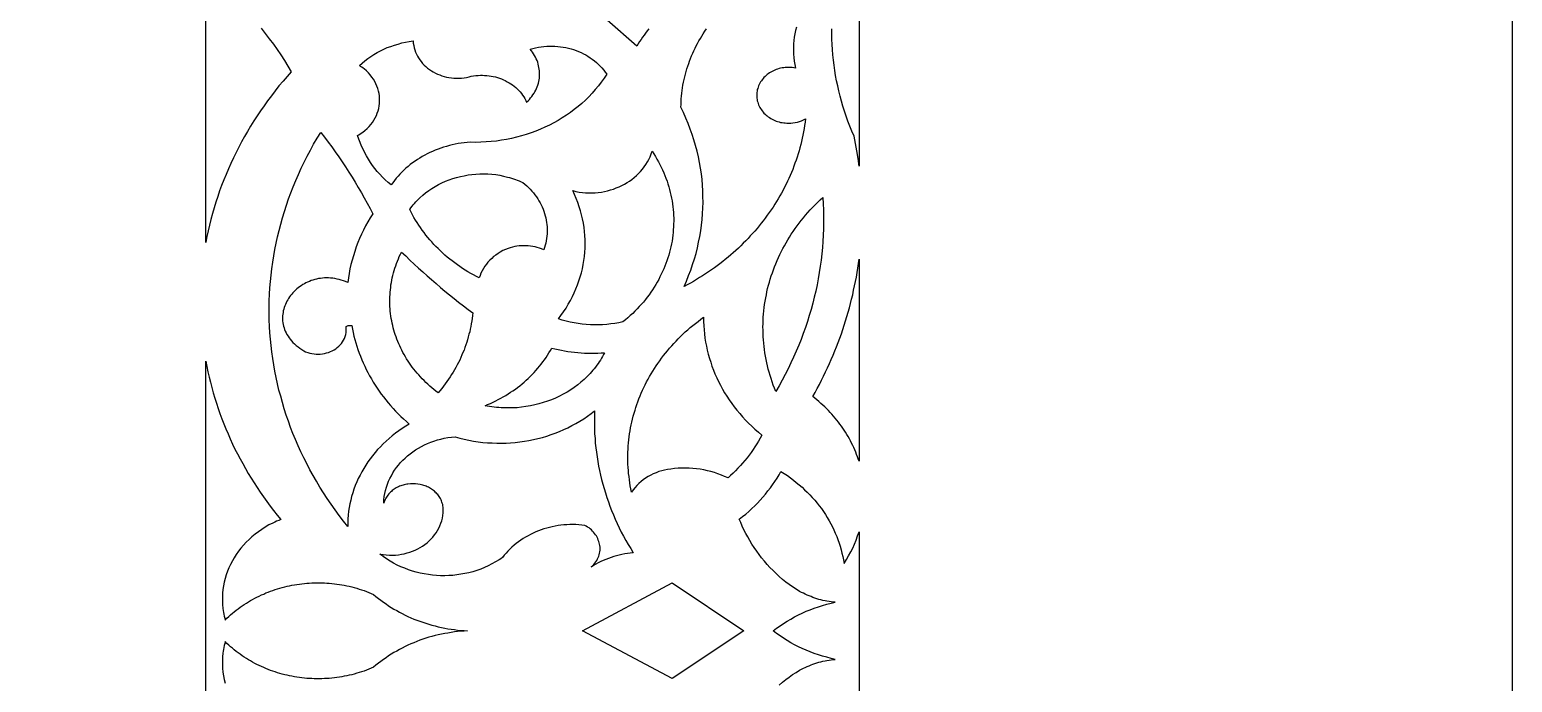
# Model space of a CAD drawing. Extents: x 1908 to 3442, y -299 to 721.
# Drawn here: x 3328.2 to 3441.7, y 213.5 to 263.4 of the extents above; entities that cross this region are included whole.
import ezdxf

# ---------------------------------------------------------------- set-up
doc = ezdxf.new("R2010")
doc.units = 0
doc.layers.add('BITMAP_LAYER', color=18, linetype='CONTINUOUS')

msp = doc.modelspace()

# ---------------------------------------------------------------- linework, layer by layer
at = {"layer": 'BITMAP_LAYER'}
for points in [[(3315.73, 2.45), (3441.68, 128.39), (3441.68, 306.5), (3315.73, 432.45), (3137.62, 432.45), (3011.68, 306.5), (3011.68, 128.39), (3137.62, 2.45)], [(3357.56, 262.38), (3357.59, 262.2), (3357.62, 262.03), (3357.67, 261.87), (3357.73, 261.7), (3357.8, 261.55), (3357.87, 261.39), (3357.96, 261.25), (3358.05, 261.1), (3358.16, 260.97), (3358.27, 260.84), (3358.39, 260.71), (3358.52, 260.59), (3358.65, 260.48), (3358.79, 260.37), (3358.94, 260.28), (3359.09, 260.18), (3359.25, 260.1), (3359.41, 260.02), (3359.58, 259.95), (3359.75, 259.89), (3359.93, 259.84), (3360.11, 259.79), (3360.29, 259.76), (3360.48, 259.73), (3360.67, 259.71), (3360.86, 259.71), (3361.05, 259.71), (3361.24, 259.72), (3361.44, 259.74), (3361.64, 259.77), (3361.83, 259.81), (3362, 259.85), (3362.17, 259.88), (3362.35, 259.9), (3362.52, 259.92), (3362.69, 259.93), (3362.86, 259.93), (3363.02, 259.92), (3363.19, 259.91), (3363.36, 259.89), (3363.52, 259.87), (3363.68, 259.84), (3363.84, 259.8), (3364, 259.75), (3364.16, 259.7), (3364.31, 259.65), (3364.46, 259.58), (3364.6, 259.52), (3364.75, 259.44), (3364.89, 259.36), (3365.02, 259.28), (3365.15, 259.19), (3365.28, 259.09), (3365.4, 258.99), (3365.51, 258.89), (3365.62, 258.78), (3365.73, 258.66), (3365.83, 258.54), (3365.92, 258.41), (3366.01, 258.28), (3366.09, 258.15), (3366.16, 258.01), (3366.23, 257.87), (3366.34, 257.98), (3366.45, 258.08), (3366.54, 258.2), (3366.64, 258.31), (3366.72, 258.43), (3366.8, 258.55), (3366.87, 258.67), (3366.93, 258.8), (3366.99, 258.92), (3367.05, 259.05), (3367.09, 259.18), (3367.13, 259.32), (3367.16, 259.45), (3367.19, 259.58), (3367.21, 259.72), (3367.22, 259.85), (3367.22, 259.99), (3367.22, 260.12), (3367.22, 260.26), (3367.2, 260.39), (3367.18, 260.53), (3367.15, 260.66), (3367.12, 260.79), (3367.08, 260.93), (3367.03, 261.06), (3366.97, 261.19), (3366.91, 261.31), (3366.84, 261.44), (3366.77, 261.56), (3366.69, 261.69), (3366.6, 261.8), (3366.5, 261.92), (3366.71, 261.98), (3366.92, 262.03), (3367.13, 262.07), (3367.34, 262.11), (3367.56, 262.13), (3367.77, 262.15), (3367.98, 262.16), (3368.19, 262.16), (3368.4, 262.15), (3368.61, 262.14), (3368.82, 262.11), (3369.02, 262.08), (3369.23, 262.05), (3369.43, 262), (3369.63, 261.95), (3369.82, 261.89), (3370.02, 261.82), (3370.21, 261.75), (3370.4, 261.67), (3370.58, 261.58), (3370.76, 261.48), (3370.93, 261.38), (3371.1, 261.27), (3371.26, 261.16), (3371.42, 261.04), (3371.58, 260.91), (3371.72, 260.77), (3371.87, 260.63), (3372, 260.49), (3372.13, 260.33), (3372.25, 260.17), (3372.37, 260.01), (3372.16, 259.7), (3371.95, 259.4), (3371.73, 259.11), (3371.49, 258.83), (3371.25, 258.56), (3370.99, 258.29), (3370.73, 258.03), (3370.46, 257.78), (3370.18, 257.54), (3369.88, 257.31), (3369.59, 257.09), (3369.28, 256.88), (3368.96, 256.67), (3368.64, 256.48), (3368.31, 256.3), (3367.98, 256.12), (3367.63, 255.96), (3367.29, 255.8), (3366.93, 255.66), (3366.57, 255.53), (3366.2, 255.41), (3365.83, 255.29), (3365.46, 255.19), (3365.08, 255.1), (3364.7, 255.03), (3364.31, 254.96), (3363.92, 254.9), (3363.52, 254.86), (3363.13, 254.83), (3362.73, 254.81), (3362.32, 254.8), (3361.92, 254.81), (3361.69, 254.79), (3361.45, 254.76), (3361.22, 254.73), (3360.99, 254.7), (3360.77, 254.66), (3360.54, 254.61), (3360.32, 254.55), (3360.1, 254.49), (3359.88, 254.43), (3359.67, 254.36), (3359.45, 254.28), (3359.24, 254.2), (3359.04, 254.11), (3358.83, 254.02), (3358.63, 253.92), (3358.44, 253.82), (3358.24, 253.71), (3358.05, 253.6), (3357.87, 253.48), (3357.69, 253.36), (3357.51, 253.23), (3357.33, 253.1), (3357.16, 252.96), (3357, 252.82), (3356.84, 252.68), (3356.68, 252.53), (3356.53, 252.37), (3356.39, 252.21), (3356.25, 252.05), (3356.11, 251.88), (3355.98, 251.71), (3355.86, 251.54), (3355.63, 251.73), (3355.41, 251.94), (3355.2, 252.14), (3354.99, 252.36), (3354.8, 252.58), (3354.62, 252.81), (3354.44, 253.04), (3354.28, 253.27), (3354.12, 253.51), (3353.97, 253.76), (3353.84, 254.01), (3353.71, 254.27), (3353.59, 254.52), (3353.48, 254.79), (3353.39, 255.05), (3353.3, 255.32), (3353.4, 255.38), (3353.5, 255.44), (3353.69, 255.57), (3353.86, 255.71), (3354.02, 255.85), (3354.17, 256.01), (3354.31, 256.16), (3354.43, 256.33), (3354.54, 256.5), (3354.64, 256.67), (3354.73, 256.85), (3354.8, 257.03), (3354.86, 257.21), (3354.91, 257.4), (3354.94, 257.59), (3354.97, 257.78), (3354.98, 257.97), (3354.98, 258.16), (3354.96, 258.35), (3354.94, 258.54), (3354.9, 258.72), (3354.85, 258.91), (3354.78, 259.09), (3354.7, 259.27), (3354.61, 259.45), (3354.51, 259.62), (3354.39, 259.79), (3354.27, 259.95), (3354.13, 260.11), (3353.97, 260.26), (3353.81, 260.41), (3353.72, 260.47), (3353.63, 260.54), (3353.53, 260.61), (3353.43, 260.67), (3353.64, 260.86), (3353.86, 261.04), (3354.08, 261.21), (3354.31, 261.37), (3354.55, 261.52), (3354.79, 261.67), (3355.05, 261.8), (3355.3, 261.92), (3355.57, 262.04), (3355.84, 262.14), (3356.11, 262.24), (3356.39, 262.32), (3356.67, 262.4), (3356.96, 262.46), (3357.25, 262.51), (3357.55, 262.55)], [(3350.76, 255.19), (3351.04, 254.82), (3351.32, 254.45), (3351.59, 254.07), (3351.86, 253.69), (3352.12, 253.31), (3352.38, 252.92), (3352.63, 252.53), (3352.88, 252.14), (3353.12, 251.75), (3353.35, 251.35), (3353.59, 250.95), (3353.81, 250.55), (3354.03, 250.15), (3354.25, 249.74), (3354.46, 249.34), (3354.27, 249.03), (3354.08, 248.72), (3353.91, 248.41), (3353.75, 248.09), (3353.59, 247.77), (3353.45, 247.45), (3353.32, 247.13), (3353.19, 246.8), (3353.08, 246.46), (3352.97, 246.13), (3352.87, 245.79), (3352.79, 245.46), (3352.71, 245.12), (3352.65, 244.77), (3352.59, 244.43), (3352.55, 244.08), (3352.38, 244.15), (3352.21, 244.21), (3352.05, 244.27), (3351.88, 244.32), (3351.72, 244.35), (3351.56, 244.38), (3351.39, 244.41), (3351.23, 244.42), (3351.08, 244.43), (3350.92, 244.44), (3350.76, 244.43), (3350.61, 244.42), (3350.46, 244.4), (3350.31, 244.38), (3350.16, 244.35), (3350.02, 244.31), (3349.88, 244.27), (3349.74, 244.23), (3349.61, 244.17), (3349.47, 244.12), (3349.34, 244.05), (3349.22, 243.99), (3349.1, 243.92), (3348.98, 243.84), (3348.86, 243.76), (3348.75, 243.68), (3348.64, 243.59), (3348.54, 243.5), (3348.44, 243.4), (3348.35, 243.3), (3348.26, 243.2), (3348.17, 243.09), (3348.09, 242.99), (3348.02, 242.87), (3347.95, 242.76), (3347.88, 242.65), (3347.82, 242.53), (3347.77, 242.41), (3347.72, 242.29), (3347.68, 242.16), (3347.64, 242.04), (3347.61, 241.91), (3347.59, 241.78), (3347.57, 241.66), (3347.56, 241.53), (3347.55, 241.4), (3347.55, 241.27), (3347.56, 241.14), (3347.58, 241.01), (3347.6, 240.88), (3347.63, 240.75), (3347.67, 240.62), (3347.71, 240.49), (3347.76, 240.36), (3347.82, 240.23), (3347.89, 240.11), (3347.97, 239.98), (3348.05, 239.86), (3348.14, 239.74), (3348.24, 239.62), (3348.35, 239.5), (3348.47, 239.38), (3348.6, 239.27), (3348.74, 239.16), (3348.87, 239.05), (3349.02, 238.95), (3349.17, 238.86), (3349.32, 238.79), (3349.48, 238.73), (3349.64, 238.68), (3349.8, 238.65), (3349.96, 238.62), (3350.12, 238.61), (3350.28, 238.6), (3350.44, 238.61), (3350.6, 238.63), (3350.76, 238.66), (3350.91, 238.7), (3351.06, 238.74), (3351.21, 238.8), (3351.35, 238.87), (3351.49, 238.94), (3351.62, 239.02), (3351.74, 239.12), (3351.85, 239.21), (3351.96, 239.32), (3352.06, 239.43), (3352.15, 239.55), (3352.22, 239.68), (3352.29, 239.81), (3352.34, 239.95), (3352.39, 240.1), (3352.41, 240.25), (3352.43, 240.41), (3352.43, 240.57), (3352.43, 240.65), (3352.42, 240.73), (3352.47, 240.75), (3352.52, 240.77), (3352.58, 240.79), (3352.63, 240.8), (3352.69, 240.8), (3352.74, 240.8), (3352.8, 240.8), (3352.86, 240.79), (3352.91, 240.52), (3352.96, 240.26), (3353.02, 239.99), (3353.09, 239.73), (3353.16, 239.47), (3353.24, 239.21), (3353.32, 238.95), (3353.42, 238.69), (3353.51, 238.44), (3353.61, 238.18), (3353.72, 237.93), (3353.84, 237.68), (3353.96, 237.44), (3354.08, 237.19), (3354.21, 236.95), (3354.35, 236.71), (3354.49, 236.47), (3354.64, 236.24), (3354.79, 236), (3354.95, 235.78), (3355.11, 235.55), (3355.28, 235.33), (3355.46, 235.1), (3355.63, 234.89), (3355.82, 234.67), (3356.01, 234.46), (3356.2, 234.25), (3356.4, 234.05), (3356.61, 233.84), (3356.82, 233.65), (3357.03, 233.45), (3357.25, 233.26), (3356.98, 233.09), (3356.71, 232.92), (3356.45, 232.74), (3356.19, 232.55), (3355.95, 232.36), (3355.71, 232.16), (3355.48, 231.95), (3355.26, 231.74), (3355.04, 231.52), (3354.83, 231.3), (3354.63, 231.08), (3354.44, 230.84), (3354.26, 230.61), (3354.09, 230.36), (3353.92, 230.12), (3353.77, 229.87), (3353.62, 229.61), (3353.48, 229.35), (3353.35, 229.09), (3353.23, 228.83), (3353.12, 228.56), (3353.02, 228.28), (3352.93, 228.01), (3352.84, 227.73), (3352.77, 227.45), (3352.71, 227.17), (3352.66, 226.88), (3352.61, 226.59), (3352.58, 226.3), (3352.56, 226.01), (3352.54, 225.72), (3352.54, 225.43), (3352.21, 225.84), (3351.89, 226.27), (3351.57, 226.69), (3351.27, 227.12), (3350.97, 227.56), (3350.69, 227.99), (3350.41, 228.43), (3350.15, 228.88), (3349.89, 229.32), (3349.64, 229.77), (3349.4, 230.23), (3349.17, 230.68), (3348.96, 231.14), (3348.75, 231.6), (3348.54, 232.07), (3348.35, 232.53), (3348.17, 233), (3348, 233.47), (3347.84, 233.95), (3347.68, 234.42), (3347.54, 234.9), (3347.41, 235.38), (3347.28, 235.86), (3347.17, 236.34), (3347.06, 236.82), (3346.97, 237.31), (3346.88, 237.79), (3346.8, 238.28), (3346.73, 238.77), (3346.68, 239.26), (3346.63, 239.75), (3346.59, 240.24), (3346.56, 240.73), (3346.54, 241.22), (3346.53, 241.71), (3346.53, 242.2), (3346.54, 242.69), (3346.56, 243.18), (3346.59, 243.67), (3346.63, 244.16), (3346.68, 244.65), (3346.73, 245.14), (3346.8, 245.63), (3346.88, 246.12), (3346.97, 246.61), (3347.06, 247.1), (3347.17, 247.58), (3347.29, 248.07), (3347.41, 248.55), (3347.55, 249.03), (3347.69, 249.51), (3347.85, 249.99), (3348.01, 250.47), (3348.19, 250.94), (3348.37, 251.41), (3348.56, 251.89), (3348.77, 252.35), (3348.98, 252.82), (3349.21, 253.28), (3349.44, 253.75), (3349.68, 254.21), (3349.93, 254.66), (3350.2, 255.11), (3350.47, 255.56)], [(3375.96, 253.92), (3376.09, 253.72), (3376.21, 253.52), (3376.32, 253.31), (3376.43, 253.11), (3376.54, 252.9), (3376.64, 252.69), (3376.73, 252.48), (3376.82, 252.26), (3376.9, 252.05), (3376.98, 251.84), (3377.05, 251.62), (3377.11, 251.41), (3377.17, 251.19), (3377.23, 250.97), (3377.28, 250.76), (3377.32, 250.54), (3377.36, 250.32), (3377.4, 250.1), (3377.42, 249.88), (3377.45, 249.66), (3377.47, 249.44), (3377.48, 249.22), (3377.49, 249), (3377.49, 248.78), (3377.48, 248.56), (3377.48, 248.34), (3377.46, 248.12), (3377.44, 247.9), (3377.42, 247.69), (3377.39, 247.47), (3377.36, 247.25), (3377.32, 247.03), (3377.27, 246.82), (3377.22, 246.6), (3377.17, 246.39), (3377.11, 246.18), (3377.04, 245.96), (3376.97, 245.75), (3376.9, 245.54), (3376.82, 245.34), (3376.73, 245.13), (3376.64, 244.92), (3376.54, 244.72), (3376.44, 244.52), (3376.34, 244.32), (3376.23, 244.12), (3376.11, 243.92), (3375.99, 243.72), (3375.87, 243.53), (3375.74, 243.34), (3375.6, 243.15), (3375.46, 242.96), (3375.32, 242.78), (3375.17, 242.59), (3375.01, 242.41), (3374.85, 242.24), (3374.69, 242.06), (3374.52, 241.89), (3374.35, 241.72), (3374.17, 241.55), (3373.98, 241.39), (3373.8, 241.23), (3373.6, 241.07), (3373.3, 241), (3372.99, 240.95), (3372.68, 240.91), (3372.36, 240.87), (3372.05, 240.85), (3371.74, 240.84), (3371.42, 240.84), (3371.11, 240.85), (3370.8, 240.87), (3370.49, 240.9), (3370.18, 240.94), (3369.87, 240.99), (3369.56, 241.05), (3369.26, 241.12), (3368.96, 241.21), (3368.66, 241.3), (3368.86, 241.57), (3369.06, 241.85), (3369.25, 242.13), (3369.42, 242.42), (3369.59, 242.71), (3369.74, 243), (3369.88, 243.3), (3370.01, 243.6), (3370.13, 243.9), (3370.24, 244.2), (3370.34, 244.51), (3370.43, 244.82), (3370.5, 245.13), (3370.56, 245.45), (3370.62, 245.76), (3370.66, 246.08), (3370.69, 246.39), (3370.71, 246.71), (3370.71, 247.03), (3370.71, 247.35), (3370.69, 247.67), (3370.67, 247.99), (3370.63, 248.3), (3370.58, 248.62), (3370.52, 248.94), (3370.44, 249.25), (3370.36, 249.57), (3370.26, 249.88), (3370.15, 250.19), (3370.03, 250.5), (3369.9, 250.8), (3369.76, 251.11), (3370, 251.05), (3370.25, 251), (3370.5, 250.97), (3370.75, 250.95), (3370.99, 250.94), (3371.24, 250.94), (3371.48, 250.95), (3371.72, 250.97), (3371.96, 251), (3372.19, 251.04), (3372.42, 251.09), (3372.65, 251.16), (3372.87, 251.23), (3373.09, 251.31), (3373.31, 251.4), (3373.52, 251.49), (3373.72, 251.6), (3373.92, 251.72), (3374.11, 251.84), (3374.29, 251.97), (3374.47, 252.11), (3374.64, 252.26), (3374.8, 252.42), (3374.96, 252.58), (3375.1, 252.75), (3375.23, 252.93), (3375.36, 253.11), (3375.48, 253.3), (3375.58, 253.5), (3375.68, 253.7), (3375.76, 253.91), (3375.83, 254.13)], [(3363.26, 252.38), (3363.56, 252.36), (3363.87, 252.33), (3364.17, 252.28), (3364.47, 252.22), (3364.77, 252.15), (3364.92, 252.11), (3365.07, 252.07), (3365.22, 252.02), (3365.37, 251.97), (3365.51, 251.91), (3365.66, 251.86), (3365.81, 251.79), (3365.95, 251.73), (3366.1, 251.61), (3366.24, 251.48), (3366.38, 251.35), (3366.51, 251.21), (3366.64, 251.07), (3366.76, 250.93), (3366.87, 250.79), (3366.98, 250.64), (3367.08, 250.49), (3367.18, 250.33), (3367.26, 250.18), (3367.35, 250.02), (3367.42, 249.86), (3367.49, 249.69), (3367.55, 249.53), (3367.61, 249.36), (3367.66, 249.19), (3367.7, 249.02), (3367.73, 248.85), (3367.76, 248.68), (3367.78, 248.51), (3367.8, 248.33), (3367.8, 248.16), (3367.8, 247.98), (3367.8, 247.81), (3367.78, 247.63), (3367.76, 247.45), (3367.73, 247.28), (3367.7, 247.1), (3367.65, 246.93), (3367.6, 246.75), (3367.54, 246.58), (3367.38, 246.65), (3367.22, 246.71), (3367.05, 246.76), (3366.88, 246.8), (3366.71, 246.83), (3366.54, 246.86), (3366.36, 246.88), (3366.19, 246.89), (3366.01, 246.89), (3365.84, 246.89), (3365.66, 246.88), (3365.49, 246.85), (3365.32, 246.83), (3365.14, 246.79), (3364.97, 246.74), (3364.81, 246.69), (3364.61, 246.61), (3364.41, 246.52), (3364.22, 246.41), (3364.05, 246.3), (3363.87, 246.18), (3363.71, 246.06), (3363.56, 245.92), (3363.41, 245.78), (3363.27, 245.63), (3363.15, 245.48), (3363.03, 245.32), (3362.92, 245.15), (3362.83, 244.98), (3362.74, 244.8), (3362.67, 244.61), (3362.61, 244.43), (3362.39, 244.54), (3362.17, 244.66), (3361.95, 244.78), (3361.74, 244.9), (3361.53, 245.03), (3361.33, 245.16), (3361.13, 245.3), (3360.93, 245.44), (3360.73, 245.58), (3360.54, 245.73), (3360.35, 245.87), (3360.16, 246.03), (3359.98, 246.18), (3359.8, 246.34), (3359.63, 246.5), (3359.46, 246.67), (3359.29, 246.83), (3359.13, 247), (3358.97, 247.18), (3358.82, 247.35), (3358.67, 247.53), (3358.52, 247.71), (3358.38, 247.9), (3358.24, 248.09), (3358.1, 248.28), (3357.97, 248.47), (3357.85, 248.66), (3357.73, 248.86), (3357.61, 249.06), (3357.5, 249.26), (3357.39, 249.46), (3357.29, 249.67), (3357.37, 249.79), (3357.46, 249.91), (3357.56, 250.02), (3357.65, 250.13), (3357.75, 250.24), (3357.85, 250.35), (3358.06, 250.55), (3358.28, 250.75), (3358.5, 250.93), (3358.74, 251.11), (3358.98, 251.27), (3359.23, 251.43), (3359.49, 251.57), (3359.75, 251.7), (3360.02, 251.82), (3360.3, 251.93), (3360.58, 252.03), (3360.87, 252.12), (3361.16, 252.19), (3361.45, 252.25), (3361.75, 252.31), (3362.05, 252.35), (3362.35, 252.37), (3362.65, 252.39), (3362.95, 252.39)], [(3388.93, 250.11), (3388.95, 249.63), (3388.96, 249.15), (3388.96, 248.67), (3388.95, 248.19), (3388.93, 247.71), (3388.91, 247.23), (3388.87, 246.75), (3388.82, 246.27), (3388.77, 245.79), (3388.71, 245.32), (3388.63, 244.84), (3388.55, 244.37), (3388.46, 243.9), (3388.36, 243.43), (3388.25, 242.96), (3388.13, 242.49), (3388, 242.03), (3387.87, 241.56), (3387.72, 241.1), (3387.57, 240.64), (3387.41, 240.19), (3387.24, 239.73), (3387.06, 239.28), (3386.87, 238.83), (3386.67, 238.38), (3386.46, 237.94), (3386.25, 237.49), (3386.02, 237.05), (3385.79, 236.62), (3385.55, 236.18), (3385.3, 235.75), (3385.2, 236), (3385.11, 236.24), (3385.02, 236.48), (3384.94, 236.73), (3384.87, 236.97), (3384.79, 237.22), (3384.73, 237.46), (3384.67, 237.71), (3384.61, 237.95), (3384.56, 238.2), (3384.51, 238.45), (3384.47, 238.7), (3384.44, 238.95), (3384.41, 239.19), (3384.38, 239.44), (3384.36, 239.69), (3384.34, 239.94), (3384.33, 240.19), (3384.33, 240.43), (3384.32, 240.68), (3384.33, 240.93), (3384.34, 241.18), (3384.35, 241.43), (3384.37, 241.67), (3384.39, 241.92), (3384.42, 242.16), (3384.45, 242.41), (3384.49, 242.65), (3384.53, 242.9), (3384.58, 243.14), (3384.63, 243.38), (3384.68, 243.63), (3384.74, 243.87), (3384.81, 244.11), (3384.88, 244.35), (3384.96, 244.58), (3385.04, 244.82), (3385.12, 245.06), (3385.21, 245.29), (3385.3, 245.52), (3385.4, 245.76), (3385.5, 245.99), (3385.61, 246.22), (3385.72, 246.44), (3385.84, 246.67), (3385.96, 246.89), (3386.09, 247.12), (3386.22, 247.34), (3386.35, 247.56), (3386.49, 247.77), (3386.63, 247.99), (3386.78, 248.2), (3386.93, 248.41), (3387.09, 248.62), (3387.25, 248.83), (3387.42, 249.04), (3387.59, 249.24), (3387.76, 249.44), (3387.94, 249.64), (3388.13, 249.84), (3388.31, 250.03), (3388.51, 250.22), (3388.7, 250.41), (3388.9, 250.59)], [(3356.98, 246.11), (3357.3, 245.8), (3357.63, 245.49), (3357.95, 245.19), (3358.29, 244.89), (3358.62, 244.59), (3358.96, 244.3), (3359.3, 244), (3359.64, 243.71), (3359.98, 243.43), (3360.33, 243.14), (3360.68, 242.86), (3361.03, 242.58), (3361.39, 242.3), (3361.75, 242.03), (3362.11, 241.76), (3362.09, 241.55), (3362.06, 241.34), (3362.03, 241.14), (3362, 240.93), (3361.96, 240.73), (3361.92, 240.52), (3361.88, 240.32), (3361.82, 240.12), (3361.77, 239.92), (3361.71, 239.71), (3361.65, 239.52), (3361.58, 239.32), (3361.51, 239.12), (3361.44, 238.92), (3361.36, 238.73), (3361.28, 238.54), (3361.19, 238.34), (3361.11, 238.15), (3361.01, 237.96), (3360.91, 237.78), (3360.81, 237.59), (3360.71, 237.4), (3360.6, 237.22), (3360.49, 237.04), (3360.37, 236.86), (3360.25, 236.68), (3360.13, 236.5), (3360, 236.33), (3359.87, 236.15), (3359.74, 235.98), (3359.6, 235.81), (3359.46, 235.65), (3359.29, 235.77), (3359.13, 235.9), (3358.97, 236.03), (3358.82, 236.16), (3358.67, 236.3), (3358.52, 236.44), (3358.38, 236.58), (3358.24, 236.72), (3358.11, 236.86), (3357.98, 237.01), (3357.85, 237.16), (3357.72, 237.31), (3357.6, 237.46), (3357.48, 237.61), (3357.37, 237.77), (3357.26, 237.92), (3357.16, 238.08), (3357.05, 238.24), (3356.95, 238.4), (3356.86, 238.57), (3356.77, 238.73), (3356.68, 238.9), (3356.6, 239.07), (3356.52, 239.23), (3356.44, 239.4), (3356.37, 239.58), (3356.31, 239.75), (3356.24, 239.92), (3356.18, 240.1), (3356.13, 240.27), (3356.07, 240.45), (3356.03, 240.62), (3355.98, 240.8), (3355.94, 240.98), (3355.91, 241.16), (3355.87, 241.34), (3355.85, 241.52), (3355.82, 241.7), (3355.8, 241.88), (3355.79, 242.07), (3355.77, 242.25), (3355.77, 242.43), (3355.76, 242.61), (3355.76, 242.8), (3355.77, 242.98), (3355.78, 243.16), (3355.79, 243.35), (3355.81, 243.53), (3355.83, 243.71), (3355.85, 243.9), (3355.88, 244.08), (3355.92, 244.26), (3355.95, 244.44), (3356, 244.63), (3356.04, 244.81), (3356.1, 244.99), (3356.15, 245.17), (3356.21, 245.35), (3356.27, 245.53), (3356.34, 245.71), (3356.42, 245.89), (3356.49, 246.06), (3356.57, 246.24), (3356.66, 246.41)], [(3391.68, 230.41), (3391.62, 230.59), (3391.56, 230.76), (3391.49, 230.94), (3391.42, 231.11), (3391.35, 231.29), (3391.28, 231.46), (3391.2, 231.63), (3391.11, 231.8), (3391.03, 231.97), (3390.94, 232.13), (3390.84, 232.3), (3390.75, 232.46), (3390.65, 232.63), (3390.54, 232.79), (3390.44, 232.95), (3390.33, 233.1), (3390.21, 233.26), (3390.1, 233.41), (3389.98, 233.56), (3389.85, 233.71), (3389.73, 233.86), (3389.6, 234.01), (3389.46, 234.15), (3389.33, 234.3), (3389.19, 234.44), (3389.05, 234.57), (3388.9, 234.71), (3388.75, 234.84), (3388.6, 234.98), (3388.45, 235.11), (3388.29, 235.23), (3388.13, 235.36), (3388.31, 235.67), (3388.48, 235.98), (3388.64, 236.29), (3388.8, 236.61), (3388.96, 236.92), (3389.11, 237.24), (3389.26, 237.56), (3389.41, 237.88), (3389.55, 238.2), (3389.69, 238.52), (3389.82, 238.85), (3389.95, 239.17), (3390.08, 239.5), (3390.2, 239.82), (3390.32, 240.15), (3390.43, 240.48), (3390.54, 240.81), (3390.65, 241.14), (3390.75, 241.48), (3390.84, 241.81), (3390.94, 242.14), (3391.02, 242.48), (3391.11, 242.81), (3391.19, 243.15), (3391.26, 243.49), (3391.34, 243.83), (3391.4, 244.17), (3391.47, 244.5), (3391.53, 244.85), (3391.58, 245.19), (3391.63, 245.53), (3391.68, 245.87)], [(3379.78, 241.1), (3379.79, 240.78), (3379.81, 240.46), (3379.84, 240.15), (3379.88, 239.83), (3379.93, 239.52), (3379.99, 239.21), (3380.06, 238.9), (3380.14, 238.59), (3380.22, 238.28), (3380.32, 237.98), (3380.42, 237.68), (3380.53, 237.38), (3380.65, 237.09), (3380.78, 236.79), (3380.92, 236.5), (3381.07, 236.22), (3381.22, 235.93), (3381.39, 235.65), (3381.56, 235.38), (3381.74, 235.11), (3381.93, 234.84), (3382.12, 234.58), (3382.33, 234.32), (3382.54, 234.06), (3382.76, 233.81), (3382.99, 233.56), (3383.22, 233.32), (3383.46, 233.09), (3383.71, 232.86), (3383.97, 232.63), (3384.24, 232.41), (3384.11, 232.18), (3383.98, 231.96), (3383.85, 231.74), (3383.71, 231.52), (3383.56, 231.31), (3383.41, 231.09), (3383.26, 230.88), (3383.1, 230.68), (3382.93, 230.47), (3382.76, 230.27), (3382.59, 230.08), (3382.41, 229.88), (3382.23, 229.69), (3382.04, 229.5), (3381.84, 229.32), (3381.65, 229.14), (3381.39, 229.25), (3381.14, 229.36), (3380.87, 229.46), (3380.61, 229.55), (3380.34, 229.62), (3380.07, 229.69), (3379.79, 229.75), (3379.52, 229.8), (3379.24, 229.84), (3378.96, 229.87), (3378.67, 229.89), (3378.39, 229.89), (3378.11, 229.89), (3377.82, 229.88), (3377.54, 229.86), (3377.26, 229.82), (3377.02, 229.79), (3376.79, 229.74), (3376.57, 229.69), (3376.35, 229.62), (3376.14, 229.54), (3375.93, 229.45), (3375.73, 229.35), (3375.53, 229.24), (3375.34, 229.13), (3375.16, 229), (3374.99, 228.87), (3374.83, 228.72), (3374.67, 228.57), (3374.53, 228.41), (3374.39, 228.24), (3374.27, 228.06), (3374.22, 228.3), (3374.17, 228.53), (3374.13, 228.77), (3374.1, 229), (3374.07, 229.24), (3374.04, 229.47), (3374.02, 229.71), (3374, 229.94), (3373.99, 230.18), (3373.98, 230.41), (3373.98, 230.64), (3373.98, 230.88), (3373.99, 231.11), (3374, 231.34), (3374.01, 231.58), (3374.03, 231.81), (3374.05, 232.04), (3374.08, 232.27), (3374.11, 232.5), (3374.15, 232.73), (3374.19, 232.96), (3374.24, 233.19), (3374.29, 233.41), (3374.34, 233.64), (3374.4, 233.86), (3374.46, 234.09), (3374.53, 234.31), (3374.6, 234.53), (3374.67, 234.75), (3374.75, 234.97), (3374.83, 235.19), (3374.92, 235.41), (3375.01, 235.63), (3375.11, 235.84), (3375.21, 236.05), (3375.31, 236.26), (3375.42, 236.48), (3375.53, 236.68), (3375.65, 236.89), (3375.77, 237.1), (3375.89, 237.3), (3376.02, 237.5), (3376.15, 237.7), (3376.28, 237.9), (3376.42, 238.1), (3376.56, 238.29), (3376.71, 238.49), (3376.86, 238.68), (3377.02, 238.87), (3377.17, 239.05), (3377.34, 239.24), (3377.5, 239.42), (3377.67, 239.6), (3377.84, 239.78), (3378.02, 239.95), (3378.2, 240.13), (3378.38, 240.3), (3378.57, 240.47), (3378.76, 240.63), (3378.96, 240.8), (3379.16, 240.96), (3379.36, 241.11), (3379.56, 241.27), (3379.77, 241.42)], [(3368.39, 239.01), (3368.64, 238.95), (3368.89, 238.9), (3369.14, 238.85), (3369.39, 238.81), (3369.64, 238.78), (3369.9, 238.75), (3370.15, 238.72), (3370.41, 238.7), (3370.66, 238.69), (3370.92, 238.68), (3371.17, 238.68), (3371.43, 238.68), (3371.68, 238.68), (3371.94, 238.7), (3372.19, 238.71), (3372.12, 238.57), (3372.04, 238.43), (3371.96, 238.29), (3371.88, 238.15), (3371.79, 238.01), (3371.7, 237.88), (3371.61, 237.75), (3371.51, 237.62), (3371.41, 237.49), (3371.31, 237.37), (3371.2, 237.25), (3371.1, 237.13), (3370.87, 236.89), (3370.64, 236.67), (3370.39, 236.46), (3370.14, 236.25), (3369.88, 236.06), (3369.61, 235.88), (3369.33, 235.7), (3369.04, 235.54), (3368.75, 235.39), (3368.45, 235.25), (3368.14, 235.12), (3367.83, 235), (3367.51, 234.9), (3367.18, 234.8), (3366.85, 234.72), (3366.52, 234.65), (3366.18, 234.59), (3365.84, 234.55), (3365.5, 234.51), (3365.33, 234.5), (3365.15, 234.5), (3364.98, 234.49), (3364.81, 234.49), (3364.63, 234.49), (3364.46, 234.5), (3364.28, 234.5), (3364.1, 234.52), (3363.93, 234.53), (3363.75, 234.55), (3363.58, 234.57), (3363.4, 234.6), (3363.22, 234.63), (3363.05, 234.66), (3363.25, 234.75), (3363.46, 234.84), (3363.66, 234.93), (3363.87, 235.03), (3364.06, 235.13), (3364.26, 235.23), (3364.45, 235.34), (3364.64, 235.45), (3364.83, 235.57), (3365.01, 235.69), (3365.19, 235.81), (3365.37, 235.93), (3365.54, 236.06), (3365.71, 236.19), (3365.88, 236.33), (3366.04, 236.47), (3366.2, 236.61), (3366.36, 236.75), (3366.51, 236.9), (3366.66, 237.05), (3366.81, 237.2), (3366.95, 237.36), (3367.09, 237.52), (3367.22, 237.68), (3367.35, 237.85), (3367.48, 238.01), (3367.6, 238.18), (3367.72, 238.35), (3367.83, 238.53), (3367.94, 238.71), (3368.05, 238.89), (3368.15, 239.07)], [(3371.42, 233.93), (3371.42, 233.57), (3371.42, 233.22), (3371.43, 232.86), (3371.44, 232.51), (3371.47, 232.15), (3371.49, 231.8), (3371.53, 231.45), (3371.57, 231.1), (3371.62, 230.75), (3371.68, 230.4), (3371.74, 230.05), (3371.81, 229.7), (3371.89, 229.36), (3371.97, 229.01), (3372.06, 228.67), (3372.16, 228.33), (3372.26, 227.99), (3372.37, 227.65), (3372.49, 227.31), (3372.61, 226.97), (3372.74, 226.64), (3372.87, 226.31), (3373.02, 225.98), (3373.17, 225.65), (3373.32, 225.32), (3373.48, 225), (3373.65, 224.68), (3373.83, 224.36), (3374.01, 224.04), (3374.2, 223.73), (3374.39, 223.41), (3374.17, 223.39), (3373.96, 223.36), (3373.74, 223.33), (3373.53, 223.29), (3373.32, 223.24), (3373.11, 223.19), (3372.9, 223.13), (3372.7, 223.06), (3372.5, 222.99), (3372.3, 222.91), (3372.1, 222.83), (3371.91, 222.74), (3371.72, 222.64), (3371.54, 222.54), (3371.35, 222.44), (3371.18, 222.32), (3371.28, 222.42), (3371.37, 222.52), (3371.46, 222.62), (3371.54, 222.73), (3371.6, 222.83), (3371.66, 222.94), (3371.71, 223.05), (3371.76, 223.16), (3371.79, 223.27), (3371.82, 223.39), (3371.84, 223.5), (3371.85, 223.62), (3371.85, 223.73), (3371.85, 223.84), (3371.84, 223.96), (3371.82, 224.07), (3371.79, 224.18), (3371.76, 224.29), (3371.72, 224.39), (3371.68, 224.5), (3371.63, 224.6), (3371.57, 224.7), (3371.51, 224.8), (3371.44, 224.9), (3371.36, 224.99), (3371.28, 225.07), (3371.19, 225.16), (3371.1, 225.24), (3371.01, 225.31), (3370.9, 225.38), (3370.8, 225.45), (3370.68, 225.51), (3370.46, 225.53), (3370.23, 225.55), (3370, 225.57), (3369.77, 225.57), (3369.54, 225.57), (3369.31, 225.56), (3369.09, 225.54), (3368.86, 225.52), (3368.64, 225.49), (3368.42, 225.45), (3368.2, 225.41), (3367.98, 225.36), (3367.77, 225.3), (3367.55, 225.24), (3367.34, 225.17), (3367.14, 225.09), (3366.93, 225.01), (3366.73, 224.92), (3366.53, 224.82), (3366.34, 224.72), (3366.15, 224.61), (3365.97, 224.5), (3365.79, 224.38), (3365.61, 224.25), (3365.44, 224.12), (3365.27, 223.99), (3365.11, 223.84), (3364.95, 223.7), (3364.8, 223.54), (3364.66, 223.38), (3364.52, 223.22), (3364.39, 223.05), (3364.26, 222.96), (3364.13, 222.87), (3363.85, 222.71), (3363.58, 222.56), (3363.3, 222.42), (3363.01, 222.29), (3362.72, 222.17), (3362.42, 222.07), (3362.12, 221.97), (3361.82, 221.89), (3361.51, 221.82), (3361.2, 221.77), (3360.89, 221.72), (3360.58, 221.69), (3360.27, 221.67), (3359.96, 221.66), (3359.64, 221.66), (3359.33, 221.68), (3359.02, 221.71), (3358.71, 221.75), (3358.4, 221.8), (3358.09, 221.86), (3357.79, 221.93), (3357.49, 222.02), (3357.19, 222.12), (3356.9, 222.23), (3356.61, 222.35), (3356.33, 222.48), (3356.05, 222.63), (3355.78, 222.78), (3355.52, 222.95), (3355.26, 223.13), (3355.13, 223.23), (3355.01, 223.32), (3355.25, 223.28), (3355.49, 223.25), (3355.73, 223.24), (3355.96, 223.23), (3356.19, 223.24), (3356.42, 223.26), (3356.65, 223.3), (3356.87, 223.34), (3357.09, 223.4), (3357.3, 223.46), (3357.5, 223.54), (3357.71, 223.62), (3357.9, 223.72), (3358.09, 223.82), (3358.27, 223.93), (3358.44, 224.05), (3358.61, 224.18), (3358.77, 224.32), (3358.92, 224.47), (3359.06, 224.62), (3359.19, 224.78), (3359.31, 224.95), (3359.41, 225.12), (3359.51, 225.3), (3359.6, 225.48), (3359.67, 225.67), (3359.74, 225.87), (3359.79, 226.06), (3359.82, 226.27), (3359.84, 226.48), (3359.85, 226.69), (3359.85, 226.9), (3359.83, 227), (3359.81, 227.1), (3359.78, 227.2), (3359.75, 227.29), (3359.72, 227.38), (3359.68, 227.47), (3359.64, 227.56), (3359.59, 227.64), (3359.54, 227.72), (3359.49, 227.79), (3359.43, 227.86), (3359.37, 227.93), (3359.31, 228), (3359.24, 228.06), (3359.17, 228.12), (3359.1, 228.18), (3359.03, 228.24), (3358.95, 228.29), (3358.88, 228.34), (3358.79, 228.38), (3358.71, 228.43), (3358.63, 228.47), (3358.54, 228.5), (3358.46, 228.53), (3358.37, 228.56), (3358.28, 228.59), (3358.09, 228.64), (3357.91, 228.67), (3357.72, 228.69), (3357.53, 228.69), (3357.34, 228.69), (3357.15, 228.67), (3357.06, 228.66), (3356.96, 228.64), (3356.87, 228.62), (3356.78, 228.59), (3356.69, 228.57), (3356.6, 228.53), (3356.51, 228.5), (3356.43, 228.46), (3356.34, 228.42), (3356.26, 228.38), (3356.18, 228.33), (3356.1, 228.28), (3356.03, 228.23), (3355.95, 228.17), (3355.88, 228.11), (3355.81, 228.04), (3355.74, 227.98), (3355.68, 227.91), (3355.62, 227.83), (3355.56, 227.75), (3355.51, 227.67), (3355.46, 227.59), (3355.41, 227.5), (3355.37, 227.41), (3355.33, 227.31), (3355.3, 227.21), (3355.31, 227.46), (3355.34, 227.71), (3355.38, 227.95), (3355.44, 228.19), (3355.5, 228.42), (3355.58, 228.65), (3355.67, 228.88), (3355.77, 229.1), (3355.88, 229.31), (3356, 229.52), (3356.13, 229.73), (3356.27, 229.93), (3356.42, 230.12), (3356.58, 230.31), (3356.75, 230.49), (3356.93, 230.66), (3357.12, 230.83), (3357.32, 230.98), (3357.52, 231.14), (3357.73, 231.28), (3357.95, 231.41), (3358.18, 231.54), (3358.41, 231.66), (3358.65, 231.77), (3358.89, 231.87), (3359.14, 231.96), (3359.4, 232.04), (3359.66, 232.11), (3359.93, 232.17), (3360.2, 232.22), (3360.48, 232.25), (3360.76, 232.28), (3361.11, 232.18), (3361.46, 232.1), (3361.81, 232.02), (3362.17, 231.96), (3362.52, 231.9), (3362.88, 231.86), (3363.23, 231.83), (3363.59, 231.81), (3363.95, 231.79), (3364.3, 231.79), (3364.66, 231.8), (3365.01, 231.82), (3365.36, 231.85), (3365.71, 231.89), (3366.06, 231.94), (3366.41, 232), (3366.76, 232.07), (3367.1, 232.15), (3367.44, 232.24), (3367.77, 232.34), (3368.1, 232.45), (3368.43, 232.57), (3368.76, 232.7), (3369.08, 232.84), (3369.39, 232.98), (3369.7, 233.14), (3370, 233.31), (3370.3, 233.48), (3370.6, 233.67), (3370.88, 233.86), (3371.16, 234.07), (3371.44, 234.28)], [(3382.85, 217.45), (3377.37, 213.79), (3370.51, 217.45), (3377.37, 221.11)]]:
    msp.add_lwpolyline(points, close=True, dxfattribs=at)
for points in [[(3391.68, 284.38), (3391.68, 252.99), (3391.6, 253.56), (3391.51, 254.14), (3391.4, 254.71), (3391.29, 255.28), (3391.12, 255.65), (3390.97, 256.03), (3390.83, 256.41), (3390.69, 256.79), (3390.56, 257.18), (3390.44, 257.56), (3390.33, 257.95), (3390.22, 258.34), (3390.13, 258.73), (3390.04, 259.12), (3389.96, 259.51), (3389.88, 259.91), (3389.82, 260.3), (3389.76, 260.7), (3389.72, 261.09), (3389.68, 261.49), (3389.64, 261.89), (3389.62, 262.28), (3389.6, 262.68), (3389.6, 263.08), (3389.6, 263.48)], [(3345.91, 263.52), (3346.23, 263.13), (3346.54, 262.72), (3346.85, 262.31), (3347.14, 261.9), (3347.42, 261.48), (3347.7, 261.06), (3347.96, 260.63), (3348.22, 260.2), (3347.9, 259.84), (3347.59, 259.48), (3347.28, 259.11), (3346.99, 258.74), (3346.7, 258.36), (3346.41, 257.98), (3346.14, 257.6), (3345.87, 257.22), (3345.61, 256.83), (3345.36, 256.44), (3345.11, 256.04), (3344.87, 255.64), (3344.64, 255.24), (3344.41, 254.84), (3344.2, 254.43), (3343.99, 254.02), (3343.79, 253.61), (3343.59, 253.19), (3343.41, 252.77), (3343.23, 252.35), (3343.05, 251.93), (3342.89, 251.51), (3342.73, 251.08), (3342.59, 250.65), (3342.44, 250.22), (3342.31, 249.78), (3342.19, 249.35), (3342.07, 248.91), (3341.96, 248.47), (3341.86, 248.03), (3341.76, 247.59), (3341.68, 247.15), (3341.68, 265.08)], [(3375.59, 263.48), (3375.46, 263.32), (3375.34, 263.16), (3375.22, 263), (3375.1, 262.84), (3374.99, 262.67), (3374.88, 262.5), (3374.77, 262.33), (3374.67, 262.16), (3372.4, 264.14)], [(3386.88, 263.61), (3386.81, 263.36), (3386.76, 263.11), (3386.72, 262.85), (3386.68, 262.59), (3386.66, 262.33), (3386.65, 262.07), (3386.65, 261.8), (3386.66, 261.54), (3386.68, 261.28), (3386.71, 261.01), (3386.76, 260.75), (3386.81, 260.48), (3386.68, 260.5), (3386.55, 260.52), (3386.41, 260.53), (3386.28, 260.53), (3386.15, 260.53), (3386.03, 260.52), (3385.91, 260.51), (3385.79, 260.49), (3385.67, 260.47), (3385.55, 260.44), (3385.44, 260.4), (3385.33, 260.37), (3385.22, 260.32), (3385.12, 260.28), (3385.02, 260.23), (3384.92, 260.17), (3384.82, 260.11), (3384.73, 260.05), (3384.64, 259.98), (3384.56, 259.91), (3384.48, 259.83), (3384.4, 259.76), (3384.33, 259.68), (3384.26, 259.59), (3384.2, 259.51), (3384.14, 259.42), (3384.08, 259.32), (3384.04, 259.23), (3383.99, 259.13), (3383.95, 259.03), (3383.92, 258.93), (3383.89, 258.83), (3383.87, 258.72), (3383.86, 258.62), (3383.85, 258.51), (3383.84, 258.4), (3383.85, 258.29), (3383.86, 258.18), (3383.87, 258.07), (3383.89, 257.97), (3383.92, 257.87), (3383.95, 257.76), (3383.99, 257.67), (3384.04, 257.57), (3384.08, 257.47), (3384.14, 257.38), (3384.2, 257.29), (3384.26, 257.21), (3384.33, 257.12), (3384.4, 257.04), (3384.48, 256.96), (3384.56, 256.89), (3384.64, 256.82), (3384.73, 256.75), (3384.82, 256.69), (3384.92, 256.63), (3385.02, 256.57), (3385.12, 256.52), (3385.22, 256.48), (3385.33, 256.43), (3385.44, 256.39), (3385.55, 256.36), (3385.67, 256.33), (3385.79, 256.31), (3385.91, 256.29), (3386.03, 256.28), (3386.15, 256.27), (3386.28, 256.26), (3386.45, 256.27), (3386.62, 256.29), (3386.79, 256.31), (3386.96, 256.35), (3387.12, 256.4), (3387.28, 256.45), (3387.43, 256.52), (3387.58, 256.59), (3387.55, 256.35), (3387.51, 256.1), (3387.47, 255.85), (3387.43, 255.6), (3387.38, 255.36), (3387.33, 255.11), (3387.27, 254.87), (3387.21, 254.63), (3387.15, 254.39), (3387.08, 254.15), (3387.01, 253.91), (3386.93, 253.67), (3386.86, 253.43), (3386.77, 253.2), (3386.69, 252.97), (3386.6, 252.73), (3386.5, 252.5), (3386.4, 252.27), (3386.3, 252.04), (3386.2, 251.82), (3386.09, 251.59), (3385.98, 251.37), (3385.86, 251.15), (3385.74, 250.92), (3385.62, 250.71), (3385.49, 250.49), (3385.36, 250.27), (3385.22, 250.06), (3385.09, 249.85), (3384.95, 249.64), (3384.8, 249.43), (3384.65, 249.22), (3384.5, 249.01), (3384.35, 248.81), (3384.19, 248.61), (3384.03, 248.41), (3383.87, 248.21), (3383.7, 248.02), (3383.53, 247.83), (3383.35, 247.64), (3383.18, 247.45), (3383, 247.26), (3382.81, 247.08), (3382.63, 246.89), (3382.44, 246.71), (3382.24, 246.54), (3382.05, 246.36), (3381.85, 246.19), (3381.65, 246.02), (3381.44, 245.85), (3381.24, 245.69), (3381.03, 245.52), (3380.81, 245.36), (3380.6, 245.2), (3380.38, 245.05), (3380.16, 244.9), (3379.93, 244.75), (3379.7, 244.6), (3379.47, 244.46), (3379.24, 244.31), (3379, 244.17), (3378.77, 244.04), (3378.52, 243.91), (3378.28, 243.78), (3378.46, 244.19), (3378.63, 244.61), (3378.79, 245.03), (3378.94, 245.45), (3379.07, 245.88), (3379.2, 246.31), (3379.3, 246.73), (3379.4, 247.17), (3379.49, 247.6), (3379.56, 248.03), (3379.62, 248.47), (3379.67, 248.9), (3379.7, 249.34), (3379.72, 249.78), (3379.74, 250.21), (3379.73, 250.65), (3379.72, 251.09), (3379.69, 251.52), (3379.66, 251.96), (3379.61, 252.39), (3379.54, 252.83), (3379.47, 253.26), (3379.38, 253.69), (3379.28, 254.12), (3379.17, 254.55), (3379.04, 254.98), (3378.91, 255.4), (3378.76, 255.82), (3378.6, 256.24), (3378.43, 256.66), (3378.24, 257.07), (3378.04, 257.48), (3378.05, 257.7), (3378.06, 257.91), (3378.07, 258.13), (3378.09, 258.34), (3378.11, 258.55), (3378.14, 258.76), (3378.17, 258.97), (3378.2, 259.18), (3378.24, 259.39), (3378.29, 259.6), (3378.33, 259.81), (3378.39, 260.01), (3378.44, 260.22), (3378.5, 260.42), (3378.57, 260.62), (3378.64, 260.82), (3378.71, 261.02), (3378.78, 261.22), (3378.86, 261.41), (3378.95, 261.61), (3379.04, 261.8), (3379.13, 261.99), (3379.22, 262.18), (3379.32, 262.37), (3379.42, 262.56), (3379.53, 262.75), (3379.64, 262.93), (3379.75, 263.11), (3379.87, 263.29), (3379.99, 263.47)], [(3341.68, 196.82), (3341.68, 238.07), (3341.76, 237.66), (3341.84, 237.26), (3341.93, 236.85), (3342.03, 236.45), (3342.14, 236.05), (3342.25, 235.65), (3342.37, 235.25), (3342.49, 234.85), (3342.63, 234.45), (3342.76, 234.06), (3342.91, 233.67), (3343.06, 233.27), (3343.22, 232.89), (3343.38, 232.5), (3343.55, 232.12), (3343.73, 231.73), (3343.91, 231.35), (3344.1, 230.97), (3344.3, 230.6), (3344.5, 230.23), (3344.71, 229.86), (3344.93, 229.49), (3345.15, 229.12), (3345.37, 228.76), (3345.61, 228.4), (3345.85, 228.04), (3346.09, 227.69), (3346.34, 227.33), (3346.6, 226.99), (3346.87, 226.64), (3347.14, 226.3), (3347.41, 225.96), (3347.26, 225.89), (3347.1, 225.83), (3346.95, 225.76), (3346.8, 225.69), (3346.51, 225.54), (3346.23, 225.37), (3345.96, 225.2), (3345.7, 225.02), (3345.45, 224.83), (3345.21, 224.64), (3344.99, 224.43), (3344.77, 224.22), (3344.56, 224), (3344.37, 223.77), (3344.18, 223.53), (3344.01, 223.29), (3343.85, 223.04), (3343.71, 222.79), (3343.57, 222.53), (3343.45, 222.27), (3343.34, 222), (3343.24, 221.73), (3343.16, 221.45), (3343.09, 221.17), (3343.03, 220.89), (3342.99, 220.61), (3342.96, 220.32), (3342.95, 220.03), (3342.95, 219.74), (3342.96, 219.45), (3342.99, 219.15), (3343.01, 219.01), (3343.03, 218.86), (3343.06, 218.71), (3343.09, 218.57), (3343.13, 218.42), (3343.17, 218.27), (3343.3, 218.41), (3343.44, 218.54), (3343.58, 218.66), (3343.72, 218.79), (3343.86, 218.91), (3344.01, 219.02), (3344.16, 219.14), (3344.31, 219.25), (3344.46, 219.36), (3344.62, 219.46), (3344.78, 219.56), (3344.94, 219.66), (3345.1, 219.76), (3345.26, 219.85), (3345.43, 219.94), (3345.59, 220.02), (3345.76, 220.11), (3345.93, 220.19), (3346.11, 220.26), (3346.28, 220.34), (3346.45, 220.41), (3346.63, 220.47), (3346.81, 220.54), (3346.99, 220.6), (3347.17, 220.65), (3347.35, 220.71), (3347.53, 220.76), (3347.72, 220.81), (3347.9, 220.85), (3348.09, 220.89), (3348.27, 220.93), (3348.46, 220.96), (3348.65, 220.99), (3348.84, 221.02), (3349.03, 221.04), (3349.22, 221.06), (3349.41, 221.08), (3349.6, 221.1), (3349.79, 221.11), (3349.98, 221.11), (3350.17, 221.12), (3350.37, 221.12), (3350.56, 221.11), (3350.75, 221.11), (3350.94, 221.1), (3351.13, 221.08), (3351.33, 221.07), (3351.52, 221.04), (3351.71, 221.02), (3351.9, 220.99), (3352.09, 220.96), (3352.28, 220.93), (3352.47, 220.89), (3352.66, 220.85), (3352.85, 220.8), (3353.04, 220.75), (3353.23, 220.7), (3353.42, 220.64), (3353.6, 220.58), (3353.79, 220.52), (3353.97, 220.45), (3354.15, 220.38), (3354.34, 220.31), (3354.52, 220.23), (3354.7, 220.08), (3354.89, 219.93), (3355.08, 219.78), (3355.27, 219.64), (3355.47, 219.5), (3355.67, 219.37), (3355.87, 219.24), (3356.08, 219.11), (3356.29, 218.99), (3356.5, 218.87), (3356.71, 218.76), (3356.93, 218.65), (3357.15, 218.55), (3357.37, 218.45), (3357.6, 218.35), (3357.82, 218.26), (3358.05, 218.18), (3358.29, 218.1), (3358.52, 218.02), (3358.76, 217.95), (3358.99, 217.88), (3359.23, 217.82), (3359.47, 217.76), (3359.72, 217.7), (3359.96, 217.66), (3360.21, 217.61), (3360.46, 217.57), (3360.7, 217.54), (3360.95, 217.51), (3361.2, 217.48), (3361.46, 217.46), (3361.71, 217.45), (3361.46, 217.43), (3361.2, 217.41), (3360.95, 217.39), (3360.7, 217.36), (3360.46, 217.32), (3360.21, 217.28), (3359.96, 217.24), (3359.72, 217.19), (3359.47, 217.14), (3359.23, 217.08), (3358.99, 217.02), (3358.76, 216.95), (3358.52, 216.88), (3358.29, 216.8), (3358.05, 216.72), (3357.82, 216.63), (3357.6, 216.54), (3357.37, 216.44), (3357.15, 216.35), (3356.93, 216.24), (3356.71, 216.13), (3356.5, 216.02), (3356.29, 215.9), (3356.08, 215.78), (3355.87, 215.66), (3355.67, 215.53), (3355.47, 215.39), (3355.27, 215.26), (3355.08, 215.11), (3354.89, 214.97), (3354.7, 214.82), (3354.52, 214.67), (3354.34, 214.59), (3354.15, 214.51), (3353.97, 214.44), (3353.79, 214.37), (3353.6, 214.31), (3353.42, 214.25), (3353.23, 214.2), (3353.04, 214.14), (3352.85, 214.09), (3352.66, 214.05), (3352.47, 214.01), (3352.28, 213.97), (3352.09, 213.93), (3351.9, 213.9), (3351.71, 213.87), (3351.52, 213.85), (3351.33, 213.83), (3351.13, 213.81), (3350.94, 213.8), (3350.75, 213.79), (3350.56, 213.78), (3350.37, 213.78), (3350.17, 213.78), (3349.98, 213.78), (3349.79, 213.79), (3349.6, 213.8), (3349.41, 213.81), (3349.22, 213.83), (3349.03, 213.85), (3348.84, 213.88), (3348.65, 213.9), (3348.46, 213.93), (3348.27, 213.97), (3348.09, 214), (3347.9, 214.05), (3347.72, 214.09), (3347.53, 214.14), (3347.35, 214.19), (3347.17, 214.24), (3346.99, 214.3), (3346.81, 214.36), (3346.63, 214.42), (3346.45, 214.49), (3346.28, 214.56), (3346.11, 214.63), (3345.93, 214.71), (3345.76, 214.79), (3345.59, 214.87), (3345.43, 214.96), (3345.26, 215.05), (3345.1, 215.14), (3344.94, 215.23), (3344.78, 215.33), (3344.62, 215.43), (3344.46, 215.54), (3344.31, 215.65), (3344.16, 215.76), (3344.01, 215.87), (3343.86, 215.99), (3343.72, 216.11), (3343.58, 216.23), (3343.44, 216.36), (3343.3, 216.49), (3343.17, 216.62), (3343.13, 216.47), (3343.09, 216.33), (3343.06, 216.18), (3343.03, 216.03), (3343.01, 215.89), (3342.99, 215.74), (3342.96, 215.45), (3342.95, 215.16), (3342.95, 214.87), (3342.96, 214.58), (3342.99, 214.29), (3343.03, 214), (3343.09, 213.72), (3343.16, 213.44)], [(3385.56, 213.3), (3385.81, 213.51), (3386.06, 213.72), (3386.32, 213.91), (3386.58, 214.1), (3386.86, 214.27), (3387.13, 214.43), (3387.27, 214.51), (3387.42, 214.58), (3387.56, 214.65), (3387.7, 214.72), (3387.85, 214.78), (3388, 214.84), (3388.15, 214.9), (3388.3, 214.95), (3388.45, 215), (3388.6, 215.04), (3388.75, 215.08), (3388.91, 215.12), (3389.07, 215.15), (3389.22, 215.18), (3389.38, 215.21), (3389.54, 215.23), (3389.7, 215.25), (3389.86, 215.26), (3389.53, 215.33), (3389.21, 215.42), (3388.88, 215.51), (3388.57, 215.61), (3388.25, 215.72), (3387.94, 215.83), (3387.63, 215.96), (3387.33, 216.09), (3387.04, 216.23), (3386.74, 216.38), (3386.46, 216.54), (3386.18, 216.71), (3385.9, 216.88), (3385.63, 217.06), (3385.37, 217.25), (3385.11, 217.45), (3385.37, 217.64), (3385.63, 217.83), (3385.9, 218.01), (3386.18, 218.19), (3386.46, 218.35), (3386.74, 218.51), (3387.04, 218.66), (3387.33, 218.8), (3387.63, 218.94), (3387.94, 219.06), (3388.25, 219.18), (3388.57, 219.29), (3388.88, 219.39), (3389.21, 219.48), (3389.53, 219.56), (3389.86, 219.64), (3389.7, 219.65), (3389.54, 219.67), (3389.38, 219.69), (3389.22, 219.71), (3389.07, 219.74), (3388.91, 219.77), (3388.75, 219.81), (3388.6, 219.85), (3388.45, 219.9), (3388.3, 219.95), (3388.15, 220), (3388, 220.06), (3387.85, 220.12), (3387.7, 220.18), (3387.56, 220.25), (3387.42, 220.32), (3387.27, 220.39), (3387.13, 220.46), (3386.86, 220.63), (3386.58, 220.8), (3386.32, 220.98), (3386.06, 221.18), (3385.81, 221.38), (3385.56, 221.59), (3385.32, 221.82), (3385.09, 222.05), (3384.86, 222.28), (3384.64, 222.53), (3384.43, 222.77), (3384.22, 223.03), (3384.03, 223.29), (3383.84, 223.55), (3383.66, 223.82), (3383.48, 224.08), (3383.32, 224.35), (3383.16, 224.63), (3383.01, 224.9), (3382.87, 225.17), (3382.74, 225.45), (3382.62, 225.72), (3382.51, 225.99), (3382.76, 226.18), (3383, 226.38), (3383.23, 226.58), (3383.46, 226.79), (3383.69, 227), (3383.9, 227.22), (3384.11, 227.44), (3384.32, 227.67), (3384.51, 227.9), (3384.7, 228.14), (3384.89, 228.38), (3385.06, 228.62), (3385.23, 228.87), (3385.4, 229.12), (3385.55, 229.38), (3385.7, 229.64), (3385.94, 229.48), (3386.19, 229.32), (3386.42, 229.15), (3386.65, 228.98), (3386.87, 228.8), (3387.09, 228.62), (3387.31, 228.43), (3387.51, 228.24), (3387.71, 228.04), (3387.91, 227.84), (3388.1, 227.64), (3388.28, 227.43), (3388.46, 227.22), (3388.63, 227.01), (3388.79, 226.79), (3388.95, 226.56), (3389.1, 226.34), (3389.24, 226.11), (3389.38, 225.87), (3389.51, 225.64), (3389.64, 225.4), (3389.75, 225.16), (3389.86, 224.91), (3389.97, 224.67), (3390.06, 224.42), (3390.15, 224.16), (3390.23, 223.91), (3390.31, 223.65), (3390.37, 223.39), (3390.43, 223.13), (3390.48, 222.87), (3390.53, 222.6), (3390.71, 222.89), (3390.88, 223.18), (3391.04, 223.48), (3391.19, 223.78), (3391.46, 224.39), (3391.57, 224.7), (3391.68, 225.01), (3391.68, 209.88)]]:
    msp.add_lwpolyline(points, dxfattribs=at)

doc.saveas('drawing.dxf')
